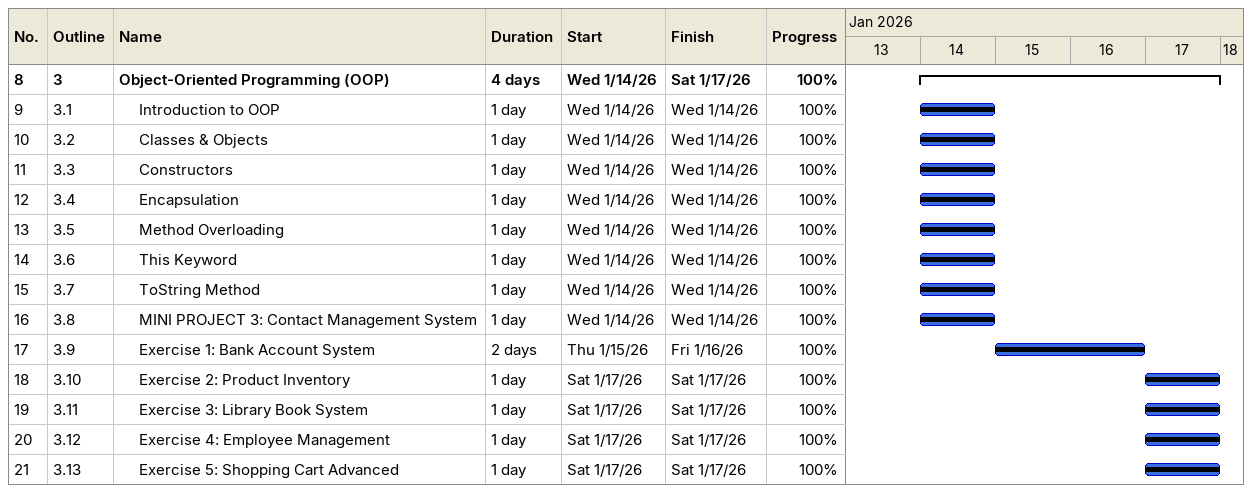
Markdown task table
| ID | WBS | Task | Duration | Start | Finish | % complete |
|---|---|---|---|---|---|---|
| 8 | 3 | **Object-Oriented Programming (OOP)** | 4d | 2026-01-14 | 2026-01-17 | 100 |
| 9 | 3.1 | Introduction to OOP | 1d | 2026-01-14 | 2026-01-14 | 100 |
| 10 | 3.2 | Classes & Objects | 1d | 2026-01-14 | 2026-01-14 | 100 |
| 11 | 3.3 | Constructors | 1d | 2026-01-14 | 2026-01-14 | 100 |
| 12 | 3.4 | Encapsulation | 1d | 2026-01-14 | 2026-01-14 | 100 |
| 13 | 3.5 | Method Overloading | 1d | 2026-01-14 | 2026-01-14 | 100 |
| 14 | 3.6 | This Keyword | 1d | 2026-01-14 | 2026-01-14 | 100 |
| 15 | 3.7 | ToString Method | 1d | 2026-01-14 | 2026-01-14 | 100 |
| 16 | 3.8 | MINI PROJECT 3: Contact Management System | 1d | 2026-01-14 | 2026-01-14 | 100 |
| 17 | 3.9 | Exercise 1: Bank Account System | 2d | 2026-01-15 | 2026-01-16 | 100 |
| 18 | 3.10 | Exercise 2: Product Inventory | 1d | 2026-01-17 | 2026-01-17 | 100 |
| 19 | 3.11 | Exercise 3: Library Book System | 1d | 2026-01-17 | 2026-01-17 | 100 |
| 20 | 3.12 | Exercise 4: Employee Management | 1d | 2026-01-17 | 2026-01-17 | 100 |
| 21 | 3.13 | Exercise 5: Shopping Cart Advanced | 1d | 2026-01-17 | 2026-01-17 | 100 |
